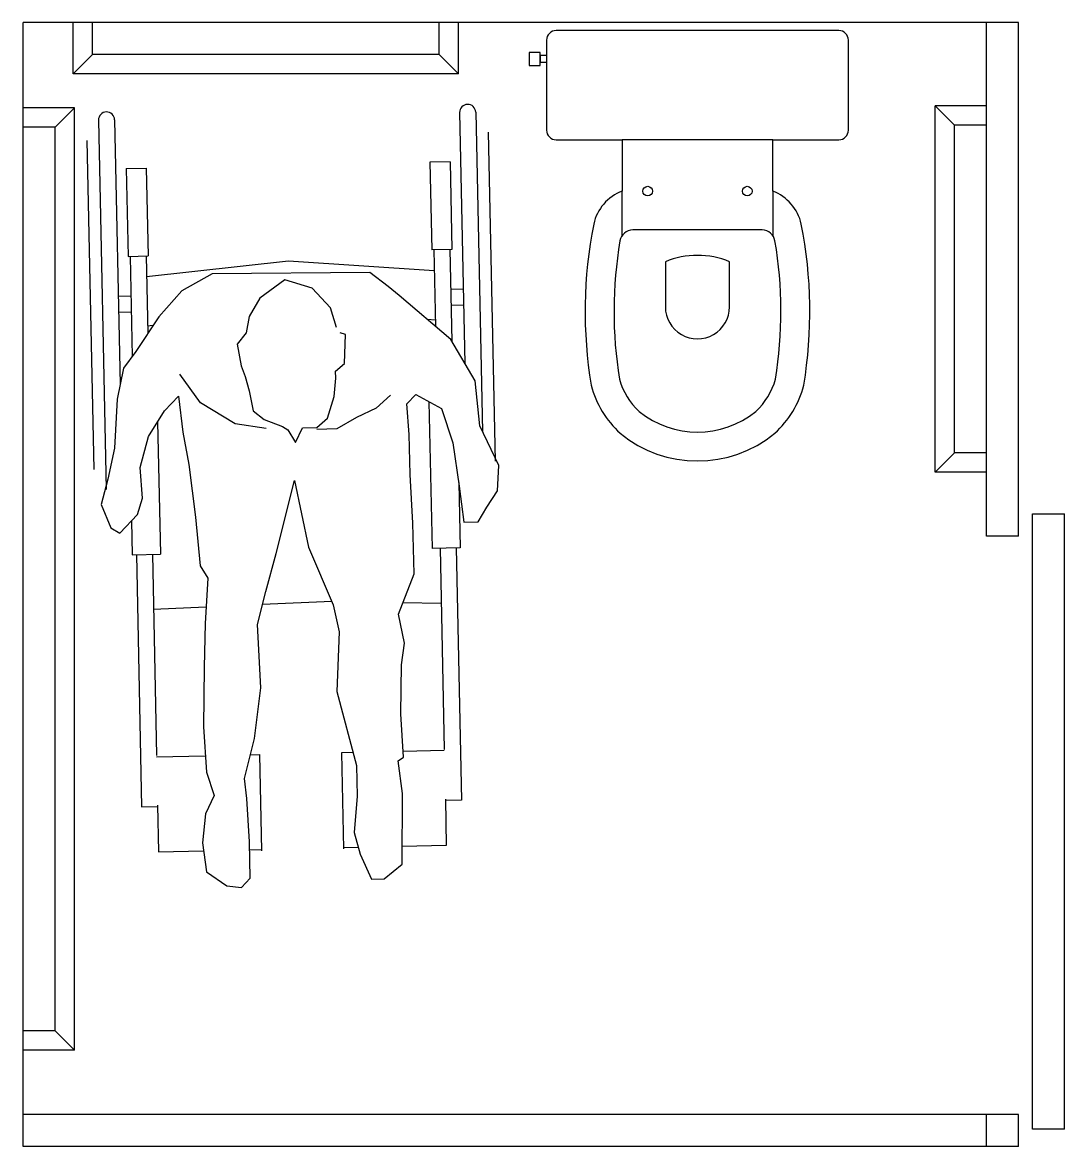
# Model space of a CAD drawing. Extents: x 3.67 to 5.29, y 3.53 to 5.28.
import ezdxf

# ---------------------------------------------------------------- set-up
doc = ezdxf.new("R2010")
doc.units = 0
doc.header["$MEASUREMENT"] = 0
doc.layers.get('0').update_dxf_attribs({"linetype": 'CONTINUOUS'})
for name, color, linetype in [('FIGURA', 252, 'CONTINUOUS'), ('PN1', 1, 'CONTINUOUS'), ('SAN', 7, 'CONTINUOUS'), ('SAN1', 1, 'CONTINUOUS')]:
    doc.layers.add(name, color=color, linetype=linetype)

# ---------------------------------------------------------------- blocks, each defined once
blk = doc.blocks.new('BIPMAN11')
for p, q in [((-0.2026, 0.3142), (0.3099, 0.3142)), ((-0.2338, 0.2955), (0.2632, 0.2955)), ((-0.2338, 0.2705), (0.1568, 0.2705)), ((0.0412, 0.2705), (0.0412, 0.2508)), ((0.0662, 0.2705), (0.0662, 0.2508)), ((-0.1576, 0.2539), (-0.1576, 0.2227)), ((-0.1576, 0.2539), (-0.0208, 0.2539)), ((-0.0208, 0.2539), (-0.0208, 0.2227)), ((-0.0208, 0.2508), (0.122, 0.2508)), ((0.3422, 0.2571), (0.4437, 0.2571)), ((0.4437, 0.2571), (0.4437, 0.2133)), ((0.4437, 0.2508), (0.8365, 0.2508)), ((0.8365, 0.2508), (0.8365, 0.2258)), ((-0.1576, 0.2227), (-0.0208, 0.2227)), ((-0.0208, 0.2258), (0.0983, 0.2258)), ((0.0119, 0.2258), (-0.0083, -0.0009)), ((0.0885, 0.2258), (0.0874, 0.2136)), ((0.2155, 0.2133), (0.4437, 0.2133)), ((0.4437, 0.2258), (0.7569, 0.2258)), ((0.5296, 0.2258), (0.5274, 0.1662)), ((0.7589, 0.2258), (0.7589, 0.1615)), ((0.8346, 0.2258), (0.9068, 0.2258)), ((0.9068, 0.2258), (0.9068, 0.1569)), ((0.9068, 0.0888), (0.9068, 0.0657)), ((0.7589, 0.0837), (0.7589, 0.0657)), ((0.5233, 0.0556), (0.5233, 0.0555)), ((0.5233, 0.0555), (0.5257, -0.0524)), ((0.7589, 0.0657), (0.9086, 0.0657)), ((-0.0083, -0.0009), (0.0119, -0.2223)), ((0.7589, -0.0622), (0.9086, -0.0622)), ((0.7589, -0.0761), (0.7589, -0.0622)), ((0.9068, -0.0806), (0.9068, -0.0622)), ((0.5277, -0.1406), (0.5296, -0.2223)), ((0.7589, -0.2223), (0.7589, -0.1465)), ((0.9068, -0.2223), (0.9068, -0.1524)), ((0.2376, -0.2098), (0.4437, -0.2098)), ((0.4437, -0.2536), (0.4437, -0.2098)), ((-0.1576, -0.2192), (-0.0208, -0.2192)), ((-0.1576, -0.2505), (-0.1576, -0.2192)), ((-0.0208, -0.2505), (-0.0208, -0.2192)), ((-0.0208, -0.2223), (0.1, -0.2223)), ((0.0878, -0.214), (0.0885, -0.2223)), ((0.4437, -0.2223), (0.7569, -0.2223)), ((0.8346, -0.2223), (0.9068, -0.2223)), ((0.8365, -0.2473), (0.8365, -0.2223)), ((-0.1576, -0.2505), (-0.0208, -0.2505)), ((-0.0208, -0.2473), (0.1354, -0.2473)), ((0.0412, -0.2473), (0.0412, -0.267)), ((0.0662, -0.2473), (0.0662, -0.267)), ((0.1428, -0.2536), (0.1428, -0.2531)), ((0.1428, -0.2536), (0.1435, -0.2536)), ((0.3909, -0.2536), (0.4437, -0.2536)), ((0.4437, -0.2473), (0.8365, -0.2473)), ((-0.2338, -0.267), (0.1784, -0.267)), ((-0.2338, -0.292), (0.3412, -0.292)), ((-0.2026, -0.3108), (0.3099, -0.3108))]:
    blk.add_line(p, q)
blk.add_lwpolyline([(0.0121, 0.1252), (0.0093, -0.1201), (0.0347, -0.168), (0.0741, -0.2047), (0.1277, -0.2413), (0.1531, -0.261), (0.201, -0.2723), (0.2771, -0.278), (0.3251, -0.2892), (0.3645, -0.3005), (0.4012, -0.2864), (0.4096, -0.2723), (0.3814, -0.2441), (0.3561, -0.2357), (0.3081, -0.2385), (0.2602, -0.2244), (0.2207, -0.199), (0.1982, -0.1765), (0.2546, -0.1708), (0.3053, -0.1624), (0.3871, -0.1539), (0.4632, -0.1483), (0.4829, -0.137), (0.5534, -0.1426), (0.6211, -0.1454), (0.7141, -0.1483), (0.7846, -0.1454), (0.8213, -0.1342), (0.8495, -0.1483), (0.8946, -0.1539), (0.9397, -0.1483), (0.9622, -0.1173), (0.9651, -0.0947), (0.951, -0.0806), (0.8946, -0.0806), (0.8269, -0.0834), (0.7959, -0.0862), (0.7339, -0.0693), (0.6549, -0.058), (0.5563, -0.0609), (0.5055, -0.0468), (0.4463, -0.0298), (0.3335, 0.0012), (0.4378, 0.0209), (0.5281, 0.0576), (0.5704, 0.066), (0.6634, 0.0604), (0.779, 0.0886), (0.8269, 0.0886), (0.8833, 0.0829), (0.9171, 0.0914), (0.9566, 0.1083), (0.9566, 0.128), (0.9341, 0.1562), (0.8241, 0.1591), (0.7733, 0.1534), (0.7677, 0.1619), (0.7, 0.1591), (0.6239, 0.1619), (0.5901, 0.1675), (0.545, 0.1591), (0.4829, 0.1844), (0.404, 0.1844), (0.3279, 0.1816), (0.2659, 0.1816), (0.2179, 0.1788), (0.2038, 0.1929), (0.2264, 0.2324), (0.28, 0.2493), (0.3476, 0.2577), (0.404, 0.2634), (0.404, 0.2859), (0.3814, 0.3), (0.3561, 0.3169), (0.3166, 0.3198), (0.2546, 0.2916), (0.1841, 0.2859), (0.1192, 0.2493), (0.0488, 0.1703), (0.0347, 0.1534)], close=True)
for points in [[(0.2038, 0.1534), (0.2236, 0.1309), (0.2377, 0.0998), (0.2546, 0.0688), (0.2546, 0.0378)], [(0.0967, 0.0716), (0.0657, 0.0632), (0.0347, 0.035), (0.0206, -0.0073), (0.0488, -0.0468), (0.077, -0.0637), (0.1023, -0.0693), (0.1192, -0.0834), (0.1531, -0.0778), (0.17, -0.0721), (0.1925, -0.0665), (0.2236, -0.0609), (0.2377, -0.0439), (0.2489, -0.0158), (0.2546, -0.0073), (0.2743, 0.004), (0.2518, 0.0153), (0.2518, 0.0378), (0.2377, 0.0547), (0.2038, 0.066), (0.1756, 0.0688), (0.1644, 0.0688), (0.1531, 0.0829), (0.108, 0.0857), (0.1051, 0.0773)], [(0.2518, -0.0411), (0.2433, -0.0891), (0.2095, -0.1426), (0.1644, -0.1736)]]:
    blk.add_lwpolyline(points)
for centre in [(-0.2338, 0.283), (-0.2338, -0.2795)]:
    blk.add_arc(centre, 0.0125, 90, 270)
blk = doc.blocks.new('CP313-S')
for p, q in [((0.17, 0.235), (0.03, 0.235)), ((0.015, 0.22), (0.015, -0.22)), ((0.185, 0.1175), (0.185, 0.22)), ((0.265, 0.1175), (0.185, 0.1175)), ((0.185, -0.22), (0.185, -0.1175)), ((0.185, -0.1175), (0.265, -0.1175)), ((0.03, -0.235), (0.17, -0.235)), ((0.0591, -0.245), (0.0491, -0.245)), ((0.0491, -0.245), (0.0491, -0.2619)), ((0.0539, -0.235), (0.0539, -0.245)), ((0.0539, -0.245), (0.0644, -0.245)), ((0.0694, -0.2448), (0.0591, -0.245)), ((0.0644, -0.245), (0.0644, -0.235)), ((0.0694, -0.2619), (0.0694, -0.2448)), ((0.0491, -0.2619), (0.0694, -0.2619))]:
    blk.add_line(p, q)
for centre, radius, start, end in [((0.03, 0.22), 0.015, 90, 180), ((0.17, 0.22), 0.015, 0, 90), ((0.4525, -0.5263), 0.7013, 80.5839, 101.2029), ((0.3321, 0.0914), 0.072, 102.7023, 158.7675), ((0.5298, 0.0191), 0.1511, 42.0416, 75.6674), ((0.4949, 0), 0.1901, 320.7129, 39.2871), ((0.3321, -0.0914), 0.072, 201.2325, 257.2977), ((0.5298, -0.0191), 0.1511, 284.3326, 317.9584), ((0.4525, 0.5263), 0.7013, 258.7971, 279.4161), ((0.03, -0.22), 0.015, 180, 270), ((0.17, -0.22), 0.015, 270, 0)]:
    blk.add_arc(centre, radius, start, end)
at = {"layer": 'SAN1'}
for p, q in [((0.185, 0.1175), (0.185, -0.1175)), ((0.265, 0.1175), (0.3346, 0.1175)), ((0.325, 0.1008), (0.325, -0.1008)), ((0.445, 0.05), (0.375, 0.05)), ((0.375, -0.05), (0.445, -0.05)), ((0.3346, -0.1175), (0.265, -0.1175))]:
    blk.add_line(p, q, dxfattribs=at)
for centre in [(0.265, 0.0775), (0.265, -0.0775)]:
    blk.add_circle(centre, 0.0075, dxfattribs=at)
for centre, radius, start, end in [((0.4525, -0.5263), 0.6563, 80.7647, 99.6631), ((0.3466, 0.0995), 0.0216, 101.2871, 176.6214), ((0.5298, 0.0191), 0.1061, 42.6136, 74.6988), ((0.4949, 0), 0.1451, 321.1492, 38.8508), ((0.495, 0), 0.13, 157.3801, 202.6199), ((0.445, 0), 0.05, 270, 90), ((0.3466, -0.0995), 0.0216, 183.3786, 258.7129), ((0.5298, -0.0191), 0.1061, 285.3012, 317.3864), ((0.4525, 0.5263), 0.6563, 260.3369, 279.2353)]:
    blk.add_arc(centre, radius, start, end, dxfattribs=at)

msp = doc.modelspace()

# ---------------------------------------------------------------- linework, layer by layer
for p in [(3.6692, 3.5253), (5.2192, 5.2753)]:
    msp.add_line(p, (3.6692, 5.2753))
at = {"layer": 'PN1'}
for p, q in [((3.7471, 5.1952), (3.7471, 5.2753)), ((3.7771, 5.2252), (3.7771, 5.2753)), ((4.3171, 5.2253), (4.3171, 5.2752)), ((4.3471, 5.1953), (4.3471, 5.2753)), ((4.3171, 5.2253), (3.7771, 5.2252)), ((4.3471, 5.1953), (3.7471, 5.1952)), ((5.0892, 4.5753), (5.0892, 5.1453)), ((5.1692, 5.1453), (5.0892, 5.1453)), ((3.7492, 5.1422), (3.668, 5.1422)), ((3.7492, 3.6753), (3.7492, 5.1422)), ((3.7192, 5.1122), (3.668, 5.1122)), ((3.7192, 3.7053), (3.7192, 5.1122)), ((5.1192, 4.6053), (5.1192, 5.1153)), ((5.1692, 5.1153), (5.1192, 5.1153)), ((5.1692, 4.6053), (5.1192, 4.6053)), ((5.1692, 4.5753), (5.0892, 4.5753)), ((3.7192, 3.7053), (3.6692, 3.7053)), ((3.7492, 3.6753), (3.6692, 3.6753))]:
    msp.add_line(p, q, dxfattribs=at)
at = {"layer": 'PN1', "color": 1}
for p, q in [((3.7771, 5.2252), (3.7471, 5.1952)), ((4.3171, 5.2252), (4.3471, 5.1952)), ((5.1192, 5.1153), (5.0892, 5.1453)), ((3.7492, 5.1422), (3.7192, 5.1122)), ((5.1192, 4.6053), (5.0892, 4.5753)), ((3.7492, 3.6753), (3.7192, 3.7053))]:
    msp.add_line(p, q, dxfattribs=at)
at = {"layer": 'SAN', "color": 2, "linetype": 'CONTINUOUS'}
for p, q in [((3.6692, 4.314), (3.6692, 5.2753)), ((5.1692, 4.4753), (5.1692, 5.2753)), ((5.2192, 4.4753), (5.2192, 5.2753)), ((5.2408, 3.5523), (5.2408, 4.5101)), ((5.2408, 4.5101), (5.2908, 4.5101)), ((5.2908, 3.5523), (5.2908, 4.5101)), ((5.2192, 4.4753), (5.1692, 4.4753)), ((5.1692, 3.5753), (3.6692, 3.5753)), ((5.2192, 3.5753), (5.1692, 3.5753)), ((5.1692, 3.5253), (5.1692, 3.5753)), ((5.2192, 3.5253), (5.2192, 3.5753)), ((5.2908, 3.5523), (5.2408, 3.5523)), ((5.2192, 3.5253), (3.6692, 3.5253))]:
    msp.add_line(p, q, dxfattribs=at)

# ---------------------------------------------------------------- block references
at = {"layer": 'FIGURA', "rotation": 271.2029970432924}
msp.add_blockref('BIPMAN11', (4.0833, 4.8956), dxfattribs=at)
at = {"layer": 'SAN', "rotation": 270}
msp.add_blockref('CP313-S', (4.7192, 5.2777), dxfattribs=at)

doc.saveas('drawing.dxf')
